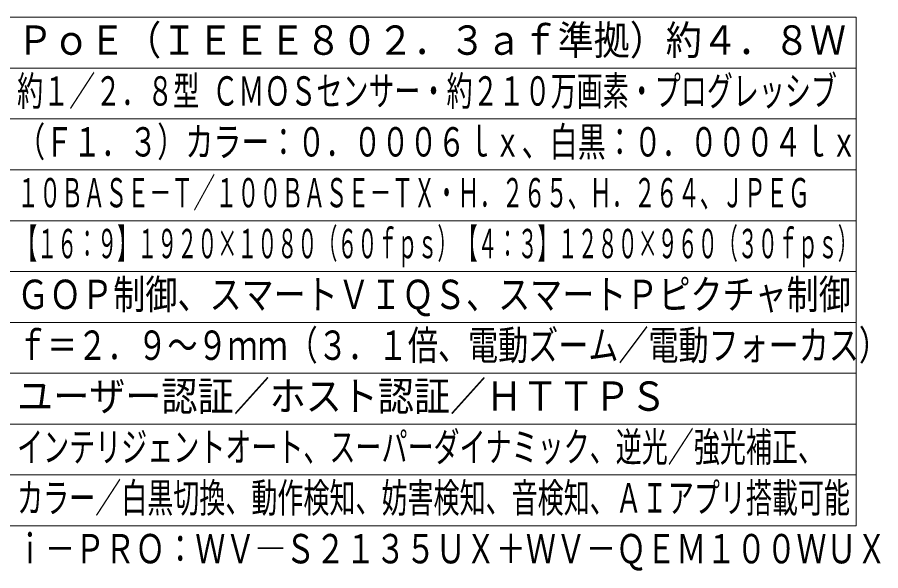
# Model space of a CAD drawing. Units: millimetres on the paper. Extents: x -63 to 65, y -59 to 59.
# Drawn here: x -20 to 64.9, y -59 to -4.6 of the extents above; entities that cross this region are included whole.
import ezdxf
from ezdxf.enums import TextEntityAlignment as Align

# ---------------------------------------------------------------- set-up
doc = ezdxf.new("R2010")
doc.units = ezdxf.units.MM
doc.layers.add('0-3_MOJI1', color=7, linetype='Continuous')
doc.layers.add('0-4_相当品', color=4, linetype='Continuous')
doc.layers.add('0-5_WAKU', color=4, linetype='Continuous', lineweight=9)
doc.styles.add('ＭＳ ゴシック', font='')
doc.styles.get('ＭＳ ゴシック').set_extended_font_data('MS Gothic')

msp = doc.modelspace()

# ---------------------------------------------------------------- linework, layer by layer
at = {"layer": '0-5_WAKU', "color": 3}
for p, q in [((-62.507, -4.591), (62.493, -4.591)), ((62.493, -54.591), (62.493, -4.591)), ((-62.507, -54.591), (62.493, -54.591))]:
    msp.add_line(p, q, dxfattribs=at)
at = {"layer": '0-5_WAKU'}
for p, q in [((-62.507, -9.591), (62.493, -9.591)), ((-62.507, -14.591), (62.493, -14.591)), ((-62.507, -19.591), (62.493, -19.591)), ((62.493, -24.591), (-62.507, -24.591)), ((62.493, -29.591), (-62.507, -29.591)), ((-62.507, -34.591), (62.493, -34.591)), ((-62.507, -39.591), (62.493, -39.591)), ((-62.507, -44.591), (62.493, -44.591)), ((-62.507, -49.591), (62.493, -49.591))]:
    msp.add_line(p, q, dxfattribs=at)

# ---------------------------------------------------------------- texts
at = {"layer": '0-3_MOJI1', "style": 'ＭＳ ゴシック'}
for s, height, width, p in [('ＰｏＥ（ＩＥＥＥ８０２．３ａｆ準拠）約４．８Ｗ', 2.886, 0.9, (-20.007, -9.146)), ('約１／２．８型 ＣＭＯＳセンサー・約２１０万画素・プログレッシブ', 2.886, 0.65, (-20.007, -14.146)), ('（Ｆ１．３）カラー：０．０００６ｌｘ、白黒：０．０００４ｌｘ', 2.886, 0.7, (-20.007, -19.146)), ('１０ＢＡＳＥ－Ｔ／１００ＢＡＳＥ－ＴＸ・Ｈ．２６５、Ｈ．２６４、ＪＰＥＧ', 2.886, 0.55, (-20.007, -24.146)), ('【１６：９】１９２０×１０８０（６０ｆｐｓ）【４：３】１２８０×９６０（３０ｆｐｓ）', 2.886, 0.5, (-20.007, -29.146)), ('ＧＯＰ制御、スマートＶＩＱＳ、スマートＰピクチャ制御', 2.889, 0.8, (-20.007, -34.146)), ('ｆ＝２．９～９ｍｍ（３．１倍、電動ズーム／電動フォーカス）', 2.889, 0.75, (-20.007, -39.146)), ('ユーザー認証／ホスト認証／ＨＴＴＰＳ', 2.889, 0.9, (-20.007, -44.146)), ('インテリジェントオート、スーパーダイナミック、逆光／強光補正、', 2.886, 0.65, (-20.007, -49.146)), ('カラー／白黒切換、動作検知、妨害検知、音検知、ＡＩアプリ搭載可能', 2.886, 0.65, (-20.007, -54.146))]:
    msp.add_text(s, height=height, dxfattribs=dict(at, width=width)).set_placement(p, align=Align.BOTTOM_LEFT)
at = {"layer": '0-4_相当品', "style": 'ＭＳ ゴシック', "width": 0.75}
msp.add_text('ｉ－ＰＲＯ：ＷＶ―Ｓ２１３５ＵＸ＋ＷＶ－ＱＥＭ１００ＷＵＸ', height=2.889, dxfattribs=at).set_placement((-20.227, -59.146), align=Align.BOTTOM_LEFT)

doc.saveas('drawing.dxf')
